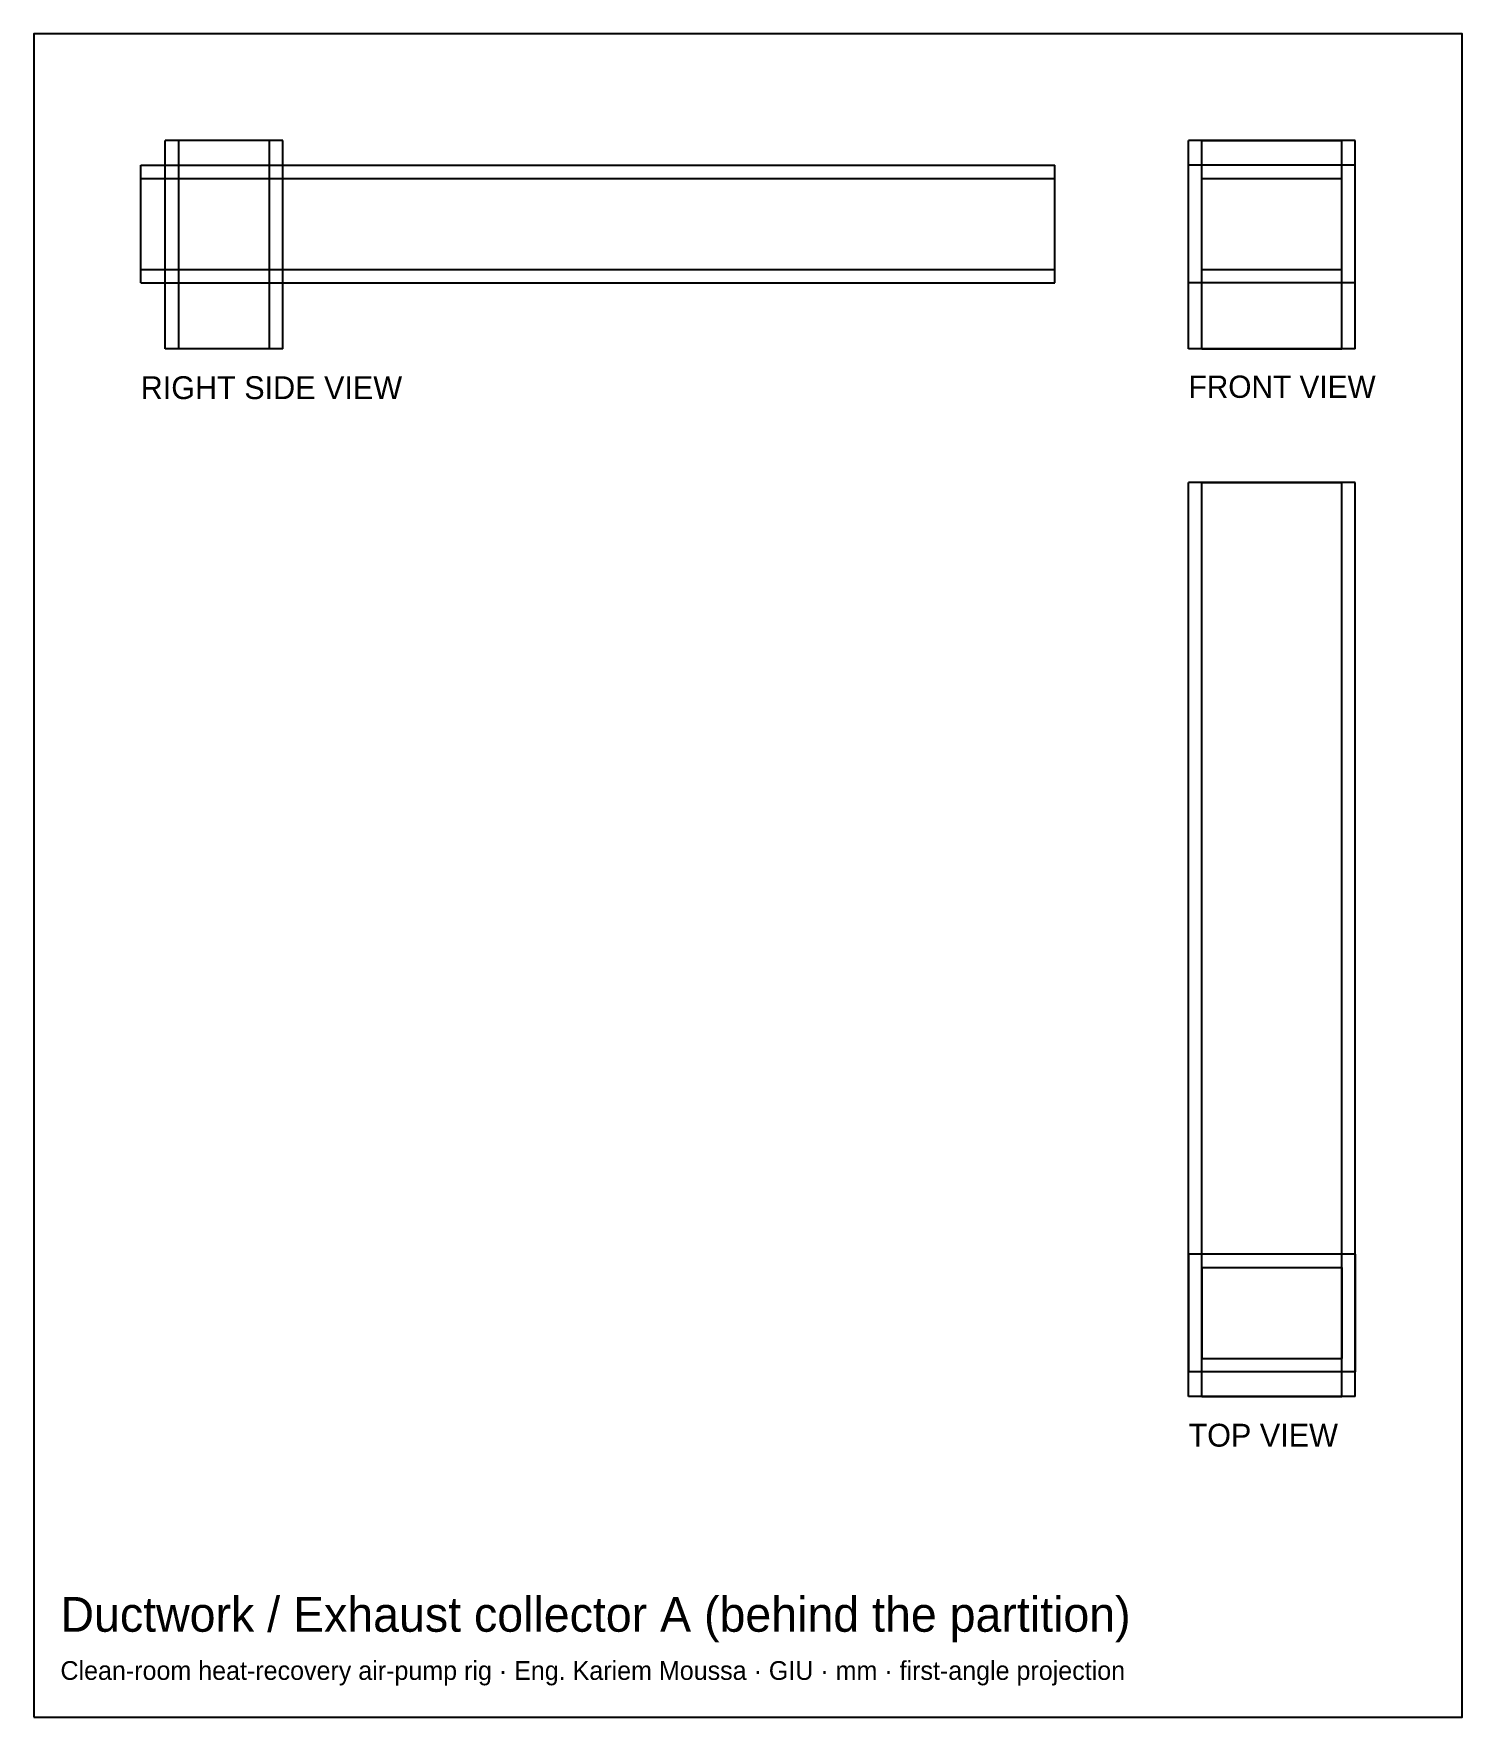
# Model space of a CAD drawing. Header units: millimetres. Extents: x -156 to 4, y -58 to 131.
import ezdxf

# ---------------------------------------------------------------- set-up
doc = ezdxf.new("R2010")
doc.units = ezdxf.units.MM
for name, color, linetype in [('BORDER', 7, 'Continuous'), ('HIDDEN', 8, 'Continuous'), ('TEXT', 5, 'Continuous'), ('VISIBLE', 7, 'Continuous')]:
    doc.layers.add(name, color=color, linetype=linetype)

msp = doc.modelspace()

# ---------------------------------------------------------------- linework, layer by layer
at = {"layer": 'BORDER'}
msp.add_lwpolyline([(-156.35, -57.5), (3.85, -57.5), (3.85, 131.35), (-156.35, 131.35)], close=True, dxfattribs=at)
at = {"layer": 'HIDDEN'}
for points in [[(-141.5875, 96), (-141.5875, 119.35)], [(-128.4125, 119.35), (-141.5875, 119.35)], [(-140.0875, 96), (-140.0875, 119.35)], [(-140.0875, 96), (-140.0875, 119.35)], [(-129.9125, 119.35), (-140.0875, 119.35)], [(-129.9125, 119.35), (-140.0875, 119.35)], [(-129.9125, 96), (-129.9125, 119.35)], [(-129.9125, 96), (-129.9125, 119.35)], [(-128.4125, 96), (-128.4125, 119.35)], [(-8.15, 119.35), (-26.85, 119.35)], [(-26.85, 96), (-26.85, 119.35)], [(-25.35, 96), (-25.35, 119.35)], [(-25.35, 96), (-25.35, 119.35)], [(-25.35, 119.35), (-9.65, 119.35)], [(-25.35, 119.35), (-9.65, 119.35)], [(-9.65, 96), (-9.65, 119.35)], [(-9.65, 96), (-9.65, 119.35)], [(-8.15, 96), (-8.15, 119.35)], [(-144.35, 103.4125), (-144.35, 116.5875)], [(-144.35, 116.5875), (-41.85, 116.5875)], [(-41.85, 103.4125), (-41.85, 116.5875)], [(-26.85, 103.4125), (-26.85, 116.5875)], [(-8.15, 116.5875), (-26.85, 116.5875)], [(-8.15, 103.4125), (-8.15, 116.5875)], [(-144.35, 115.0875), (-41.85, 115.0875)], [(-144.35, 115.0875), (-41.85, 115.0875)], [(-144.35, 104.9125), (-144.35, 115.0875)], [(-144.35, 104.9125), (-144.35, 115.0875)], [(-41.85, 104.9125), (-41.85, 115.0875)], [(-41.85, 104.9125), (-41.85, 115.0875)], [(-25.35, 115.0875), (-9.65, 115.0875)], [(-25.35, 104.9125), (-25.35, 115.0875)], [(-9.65, 104.9125), (-9.65, 115.0875)], [(-144.35, 104.9125), (-41.85, 104.9125)], [(-144.35, 104.9125), (-41.85, 104.9125)], [(-25.35, 104.9125), (-9.65, 104.9125)], [(-144.35, 103.4125), (-41.85, 103.4125)], [(-8.15, 103.4125), (-26.85, 103.4125)], [(-128.4125, 96), (-141.5875, 96)], [(-129.9125, 96), (-140.0875, 96)], [(-129.9125, 96), (-140.0875, 96)], [(-8.15, 96), (-26.85, 96)], [(-25.35, 96), (-9.65, 96)], [(-25.35, 96), (-9.65, 96)], [(-8.15, 81), (-26.85, 81)], [(-26.85, -21.5), (-26.85, 81)], [(-25.35, -21.5), (-25.35, 81)], [(-25.35, -21.5), (-25.35, 81)], [(-25.35, 81), (-9.65, 81)], [(-25.35, 81), (-9.65, 81)], [(-9.65, -21.5), (-9.65, 81)], [(-9.65, -21.5), (-9.65, 81)], [(-8.15, -21.5), (-8.15, 81)], [(-26.85, -5.5625), (-26.85, -18.7375)], [(-8.15, -5.5625), (-26.85, -5.5625)], [(-8.15, -5.5625), (-8.15, -18.7375)], [(-25.35, -7.0625), (-25.35, -17.2375)], [(-25.35, -7.0625), (-9.65, -7.0625)], [(-9.65, -7.0625), (-9.65, -17.2375)], [(-8.15, -18.7375), (-26.85, -18.7375)], [(-25.35, -17.2375), (-9.65, -17.2375)], [(-8.15, -21.5), (-26.85, -21.5)], [(-25.35, -21.5), (-9.65, -21.5)], [(-25.35, -21.5), (-9.65, -21.5)]]:
    msp.add_lwpolyline(points, dxfattribs=at)
at = {"layer": 'VISIBLE'}
for points in [[(-141.5875, 96), (-141.5875, 119.35)], [(-128.4125, 119.35), (-141.5875, 119.35)], [(-128.4125, 96), (-128.4125, 119.35)], [(-26.85, 96), (-26.85, 119.35)], [(-8.15, 119.35), (-26.85, 119.35)], [(-8.15, 96), (-8.15, 119.35)], [(-144.35, 103.4125), (-144.35, 116.5875)], [(-144.35, 116.5875), (-41.85, 116.5875)], [(-41.85, 103.4125), (-41.85, 116.5875)], [(-26.85, 103.4125), (-26.85, 116.5875)], [(-8.15, 116.5875), (-26.85, 116.5875)], [(-8.15, 103.4125), (-8.15, 116.5875)], [(-25.35, 115.0875), (-9.65, 115.0875)], [(-25.35, 104.9125), (-25.35, 115.0875)], [(-9.65, 104.9125), (-9.65, 115.0875)], [(-25.35, 104.9125), (-9.65, 104.9125)], [(-144.35, 103.4125), (-41.85, 103.4125)], [(-8.15, 103.4125), (-26.85, 103.4125)], [(-128.4125, 96), (-141.5875, 96)], [(-8.15, 96), (-26.85, 96)], [(-26.85, -21.5), (-26.85, 81)], [(-8.15, 81), (-26.85, 81)], [(-8.15, -21.5), (-8.15, 81)], [(-26.85, -5.5625), (-26.85, -18.7375)], [(-8.15, -5.5625), (-26.85, -5.5625)], [(-8.15, -5.5625), (-8.15, -18.7375)], [(-25.35, -7.0625), (-25.35, -17.2375)], [(-25.35, -7.0625), (-9.65, -7.0625)], [(-9.65, -7.0625), (-9.65, -17.2375)], [(-8.15, -18.7375), (-26.85, -18.7375)], [(-25.35, -17.2375), (-9.65, -17.2375)], [(-8.15, -21.5), (-26.85, -21.5)]]:
    msp.add_lwpolyline(points, dxfattribs=at)

# ---------------------------------------------------------------- texts
at = {"layer": 'TEXT'}
for s, height, p in [('RIGHT SIDE VIEW', 2.5625, (-144.35, 90.3625)), ('FRONT VIEW', 2.5, (-26.85, 90.5)), ('TOP VIEW', 2.5625, (-26.85, -27.1375)), ('Ductwork / Exhaust collector A (behind the partition)', 3.9, (-153.35, -47.9)), ('Clean-room heat-recovery air-pump rig · Eng. Kariem Moussa · GIU · mm · first-angle projection', 2.1, (-153.35, -53.3))]:
    msp.add_text(s, height=height, dxfattribs=at).set_placement(p)

doc.saveas('drawing.dxf')
